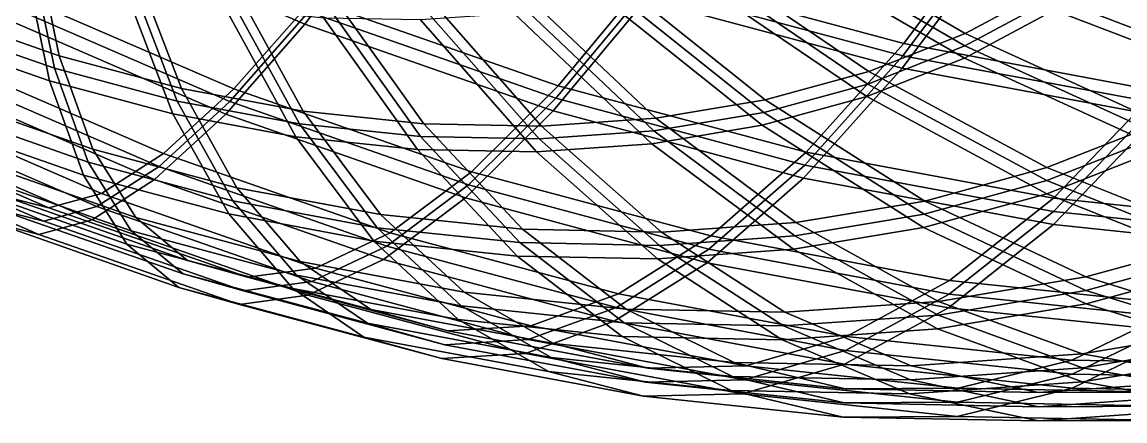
# Model space of a CAD drawing. Extents: x -10 to 10, y -10 to 10.
# Drawn here: x -3.604 to 0.26, y -10.007 to -8.61 of the extents above; entities that cross this region are included whole.
import ezdxf

# ---------------------------------------------------------------- set-up
doc = ezdxf.new("R2010")
doc.units = 0

msp = doc.modelspace()

# ---------------------------------------------------------------- linework, layer by layer
for points in [[(-3.4687, -8.2469, -4.4835), (-3.1879, -7.8397, -5.3366), (-2.3113, -8.2193, -5.216), (-2.6134, -8.6173, -4.3659)], [(-1.0708, -7.978, -5.7707), (-0.1676, -8.2199, -5.5231), (-0.5149, -8.6844, -4.7375), (-1.405, -8.4461, -4.9815)], [(-1.0762, -8.0179, -5.7996), (-0.1684, -8.261, -5.5507), (-0.5175, -8.7279, -4.7612), (-1.4121, -8.4883, -5.0064)], [(-1.0815, -8.058, -5.8286), (-0.1693, -8.3023, -5.5785), (-0.5201, -8.7715, -4.785), (-1.4191, -8.5308, -5.0315)], [(-1.7257, -8.8326, -4.1442), (-2.5875, -8.5317, -4.3225), (-2.2883, -8.1377, -5.1643), (-1.405, -8.4461, -4.9815)], [(-0.299, -8.6495, 4.8914), (0.0125, -8.483, 5.1832), (-0.7281, -8.1183, 5.6978), (-0.981, -8.2534, 5.4608)], [(-3.4343, -8.1651, -4.439), (-2.5875, -8.5317, -4.3225), (-2.8618, -8.8438, -3.4393), (-3.6794, -8.4898, -3.5518)], [(-1.7343, -8.8768, -4.165), (-2.6004, -8.5744, -4.3442), (-2.2998, -8.1784, -5.1901), (-1.4121, -8.4883, -5.0064)], [(-0.3005, -8.6927, 4.9158), (0.0126, -8.5255, 5.2092), (-0.7318, -8.1589, 5.7263), (-0.9859, -8.2947, 5.4882)], [(-3.4737, -8.7279, 3.2534), (-3.5583, -8.3171, 4.1311), (-3.903, -8.1968, 4.0598), (-3.8983, -8.5797, 3.1656)], [(-3.4515, -8.2059, -4.4612), (-2.6004, -8.5744, -4.3442), (-2.8761, -8.888, -3.4565), (-3.6978, -8.5322, -3.5695)], [(-1.743, -8.9212, -4.1858), (-2.6134, -8.6173, -4.3659), (-2.3113, -8.2193, -5.216), (-1.4191, -8.5308, -5.0315)], [(-0.302, -8.7362, 4.9404), (0.0126, -8.5681, 5.2352), (-0.7354, -8.1997, 5.7549), (-0.9908, -8.3362, 5.5156)], [(0.7339, -8.388, -5.2154), (0.3735, -8.8501, -4.4342), (-0.5149, -8.6844, -4.7375), (-0.1676, -8.2199, -5.5231)], [(-3.4911, -8.7715, 3.2697), (-3.5761, -8.3587, 4.1518), (-3.9225, -8.2378, 4.0801), (-3.9178, -8.6226, 3.1814)], [(-3.4687, -8.2469, -4.4835), (-2.6134, -8.6173, -4.3659), (-2.8905, -8.9324, -3.4738), (-3.7163, -8.5749, -3.5874)], [(-0.299, -8.6495, 4.8914), (-0.981, -8.2534, 5.4608), (-1.256, -8.3618, 5.235), (-0.6377, -8.783, 4.6132)], [(0.7375, -8.4299, -5.2414), (0.3754, -8.8944, -4.4564), (-0.5175, -8.7279, -4.7612), (-0.1684, -8.261, -5.5507)], [(-3.5086, -8.8154, 3.286), (-3.594, -8.4005, 4.1725), (-3.9421, -8.279, 4.1005), (-3.9374, -8.6657, 3.1973)], [(-0.3005, -8.6927, 4.9158), (-0.9859, -8.2947, 5.4882), (-1.2622, -8.4036, 5.2612), (-0.6409, -8.8269, 4.6362)], [(0.7412, -8.4721, -5.2677), (0.3773, -8.9388, -4.4787), (-0.5201, -8.7715, -4.785), (-0.1693, -8.3023, -5.5785)], [(0.2936, -8.2852, 5.4861), (0.0125, -8.483, 5.1832), (0.753, -8.7663, 4.6189), (1.0843, -8.5331, 4.9758)], [(-3.4737, -8.7279, 3.2534), (-3.0459, -8.8425, 3.3707), (-3.211, -8.4101, 4.2263), (-3.5583, -8.3171, 4.1311)], [(-0.302, -8.7362, 4.9404), (-0.9908, -8.3362, 5.5156), (-1.2686, -8.4456, 5.2875), (-0.6441, -8.871, 4.6594)], [(0.2951, -8.3266, 5.5135), (0.0126, -8.5255, 5.2092), (0.7568, -8.8101, 4.642), (1.0898, -8.5757, 5.0007)], [(-3.4911, -8.7715, 3.2697), (-3.0611, -8.8867, 3.3875), (-3.2271, -8.4522, 4.2475), (-3.5761, -8.3587, 4.1518)], [(-1.0004, -8.8821, 4.3515), (-0.6377, -8.783, 4.6132), (-1.256, -8.3618, 5.235), (-1.5505, -8.4423, 5.0226)], [(0.2966, -8.3682, 5.5411), (0.0126, -8.5681, 5.2352), (0.7606, -8.8541, 4.6652), (1.0952, -8.6186, 5.0257)], [(-3.5086, -8.8154, 3.286), (-3.0764, -8.9311, 3.4045), (-3.2432, -8.4944, 4.2687), (-3.594, -8.4005, 4.1725)], [(-2.6189, -8.9221, 3.5164), (-2.8644, -8.4747, 4.3447), (-3.211, -8.4101, 4.2263), (-3.0459, -8.8425, 3.3707)], [(-1.0054, -8.9265, 4.3732), (-0.6409, -8.8269, 4.6362), (-1.2622, -8.4036, 5.2612), (-1.5582, -8.4845, 5.0477)], [(-2.632, -8.9667, 3.534), (-2.8787, -8.5171, 4.3664), (-3.2271, -8.4522, 4.2475), (-3.0611, -8.8867, 3.3875)], [(-1.0004, -8.8821, 4.3515), (-1.5505, -8.4423, 5.0226), (-1.8616, -8.4942, 4.8255), (-1.3837, -8.9461, 4.1087)], [(-1.7257, -8.8326, -4.1442), (-1.405, -8.4461, -4.9815), (-0.5149, -8.6844, -4.7375), (-0.8572, -9.0652, -3.9061)], [(-1.0105, -8.9711, 4.3951), (-0.6441, -8.871, 4.6594), (-1.2686, -8.4456, 5.2875), (-1.566, -8.5269, 5.0729)], [(-3.8889, -8.7326, -2.6302), (-3.6794, -8.4898, -3.5518), (-2.8618, -8.8438, -3.4393), (-3.1085, -9.0705, -2.5228)], [(-2.6452, -9.0115, 3.5517), (-2.8931, -8.5597, 4.3882), (-3.2432, -8.4944, 4.2687), (-3.0764, -8.9311, 3.4045)], [(-2.6189, -8.9221, 3.5164), (-2.1968, -8.9662, 3.6891), (-2.5217, -8.5105, 4.4849), (-2.8644, -8.4747, 4.3447)], [(-1.7838, -8.9742, 3.8872), (-1.3837, -8.9461, 4.1087), (-1.8616, -8.4942, 4.8255), (-2.1864, -8.517, 4.6457)], [(-1.0054, -8.9265, 4.3732), (-1.5582, -8.4845, 5.0477), (-1.8709, -8.5367, 4.8496), (-1.3906, -8.9908, 4.1292)], [(-1.7343, -8.8768, -4.165), (-1.4121, -8.4883, -5.0064), (-0.5175, -8.7279, -4.7612), (-0.8615, -9.1105, -3.9257)], [(-0.299, -8.6495, 4.8914), (0.3859, -8.9624, 4.2749), (0.753, -8.7663, 4.6189), (0.0125, -8.483, 5.1832)], [(-3.9084, -8.7762, -2.6433), (-3.6978, -8.5322, -3.5695), (-2.8761, -8.888, -3.4565), (-3.1241, -9.1158, -2.5354)], [(-2.632, -8.9667, 3.534), (-2.2078, -9.011, 3.7076), (-2.5343, -8.5531, 4.5073), (-2.8787, -8.5171, 4.3664)], [(-1.7257, -8.8326, -4.1442), (-2.0298, -9.1343, -3.2671), (-2.8618, -8.8438, -3.4393), (-2.5875, -8.5317, -4.3225)], [(-1.7838, -8.9742, 3.8872), (-2.1864, -8.517, 4.6457), (-2.5217, -8.5105, 4.4849), (-2.1968, -8.9662, 3.6891)], [(-1.7927, -9.019, 3.9067), (-1.3906, -8.9908, 4.1292), (-1.8709, -8.5367, 4.8496), (-2.1973, -8.5596, 4.6689)], [(-1.0105, -8.9711, 4.3951), (-1.566, -8.5269, 5.0729), (-1.8802, -8.5794, 4.8738), (-1.3975, -9.0358, 4.1499)], [(-1.743, -8.9212, -4.1858), (-1.4191, -8.5308, -5.0315), (-0.5201, -8.7715, -4.785), (-0.8658, -9.156, -3.9453)], [(-0.3005, -8.6927, 4.9158), (0.3878, -9.0072, 4.2962), (0.7568, -8.8101, 4.642), (0.0126, -8.5255, 5.2092)], [(-3.9279, -8.8201, -2.6566), (-3.7163, -8.5749, -3.5874), (-2.8905, -8.9324, -3.4738), (-3.1397, -9.1614, -2.5481)], [(-2.6452, -9.0115, 3.5517), (-2.2189, -9.0561, 3.7261), (-2.547, -8.5959, 4.5298), (-2.8931, -8.5597, 4.3882)], [(-1.7343, -8.8768, -4.165), (-2.0399, -9.18, -3.2835), (-2.8761, -8.888, -3.4565), (-2.6004, -8.5744, -4.3442)], [(-1.7927, -9.019, 3.9067), (-2.1973, -8.5596, 4.6689), (-2.5343, -8.5531, 4.5073), (-2.2078, -9.011, 3.7076)], [(-0.302, -8.7362, 4.9404), (0.3898, -9.0522, 4.3177), (0.7606, -8.8541, 4.6652), (0.0126, -8.5681, 5.2352)], [(-3.4737, -8.7279, 3.2534), (-3.8983, -8.5797, 3.1656), (-3.8561, -8.8802, 2.2409), (-3.3558, -9.0549, 2.3444)], [(-1.743, -8.9212, -4.1858), (-2.0501, -9.2259, -3.2999), (-2.8905, -8.9324, -3.4738), (-2.6134, -8.6173, -4.3659)], [(-1.8017, -9.0641, 3.9262), (-2.2083, -8.6024, 4.6923), (-2.547, -8.5959, 4.5298), (-2.2189, -9.0561, 3.7261)], [(-1.8017, -9.0641, 3.9262), (-1.3975, -9.0358, 4.1499), (-1.8802, -8.5794, 4.8738), (-2.2083, -8.6024, 4.6923)], [(-3.4911, -8.7715, 3.2697), (-3.9178, -8.6226, 3.1814), (-3.8754, -8.9246, 2.2521), (-3.3726, -9.1001, 2.3561)], [(-0.299, -8.6495, 4.8914), (-0.6377, -8.783, 4.6132), (-0.0133, -9.1197, 3.947), (0.3859, -8.9624, 4.2749)], [(-3.5086, -8.8154, 3.286), (-3.9374, -8.6657, 3.1973), (-3.8948, -8.9692, 2.2633), (-3.3894, -9.1456, 2.3679)], [(0.0096, -9.2268, -3.6102), (-0.8572, -9.0652, -3.9061), (-0.5149, -8.6844, -4.7375), (0.3735, -8.8501, -4.4342)], [(-0.3005, -8.6927, 4.9158), (-0.6409, -8.8269, 4.6362), (-0.0133, -9.1653, 3.9667), (0.3878, -9.0072, 4.2962)], [(-3.8889, -8.7326, -2.6302), (-3.1085, -9.0705, -2.5228), (-3.3254, -9.21, -1.5821), (-4.0611, -8.8914, -1.6834)], [(-3.4737, -8.7279, 3.2534), (-3.3558, -9.0549, 2.3444), (-2.8516, -9.1899, 2.4826), (-3.0459, -8.8425, 3.3707)], [(0.0097, -9.2729, -3.6283), (-0.8615, -9.1105, -3.9257), (-0.5175, -8.7279, -4.7612), (0.3754, -8.8944, -4.4564)], [(-3.4911, -8.7715, 3.2697), (-3.3726, -9.1001, 2.3561), (-2.8658, -9.2358, 2.4951), (-3.0611, -8.8867, 3.3875)], [(0.0097, -9.3193, -3.6464), (-0.8658, -9.156, -3.9453), (-0.5201, -8.7715, -4.785), (0.3773, -8.9388, -4.4787)], [(-0.302, -8.7362, 4.9404), (-0.6441, -8.871, 4.6594), (-0.0134, -9.2112, 3.9866), (0.3898, -9.0522, 4.3177)], [(-3.9084, -8.7762, -2.6433), (-3.1241, -9.1158, -2.5354), (-3.342, -9.256, -1.59), (-4.0814, -8.9359, -1.6918)], [(-1.0004, -8.8821, 4.3515), (-0.4408, -9.2366, 3.6386), (-0.0133, -9.1197, 3.947), (-0.6377, -8.783, 4.6132)], [(-3.9279, -8.8201, -2.6566), (-3.1397, -9.1614, -2.5481), (-3.3587, -9.3023, -1.598), (-4.1018, -8.9806, -1.7002)], [(-3.5086, -8.8154, 3.286), (-3.3894, -9.1456, 2.3679), (-2.8801, -9.282, 2.5075), (-3.0764, -8.9311, 3.4045)], [(-2.3143, -9.3478, -2.3585), (-3.1085, -9.0705, -2.5228), (-2.8618, -8.8438, -3.4393), (-2.0298, -9.1343, -3.2671)], [(-2.6189, -8.9221, 3.5164), (-3.0459, -8.8425, 3.3707), (-2.8516, -9.1899, 2.4826), (-2.3483, -9.2837, 2.6544)], [(-1.7257, -8.8326, -4.1442), (-0.8572, -9.0652, -3.9061), (-1.1913, -9.3588, -3.0373), (-2.0298, -9.1343, -3.2671)], [(-1.0054, -8.9265, 4.3732), (-0.443, -9.2828, 3.6568), (-0.0133, -9.1653, 3.9667), (-0.6409, -8.8269, 4.6362)], [(-3.2054, -9.2944, 1.4128), (-3.3558, -9.0549, 2.3444), (-3.8561, -8.8802, 2.2409), (-3.7767, -9.0949, 1.2946)], [(-2.3258, -9.3945, -2.3703), (-3.1241, -9.1158, -2.5354), (-2.8761, -8.888, -3.4565), (-2.0399, -9.18, -3.2835)], [(-2.632, -8.9667, 3.534), (-3.0611, -8.8867, 3.3875), (-2.8658, -9.2358, 2.4951), (-2.36, -9.3301, 2.6677)], [(-1.7343, -8.8768, -4.165), (-0.8615, -9.1105, -3.9257), (-1.1972, -9.4056, -3.0524), (-2.0399, -9.18, -3.2835)], [(-1.0004, -8.8821, 4.3515), (-1.3837, -8.9461, 4.1087), (-0.8925, -9.312, 3.3524), (-0.4408, -9.2366, 3.6386)], [(-1.0105, -8.9711, 4.3951), (-0.4452, -9.3292, 3.675), (-0.0134, -9.2112, 3.9866), (-0.6441, -8.871, 4.6594)], [(0.0096, -9.2268, -3.6102), (0.3735, -8.8501, -4.4342), (1.2517, -8.9419, -4.0749), (0.8664, -9.3163, -3.2597)], [(-4.1941, -8.9644, -0.7203), (-4.0611, -8.8914, -1.6834), (-3.3254, -9.21, -1.5821), (-3.5101, -9.2606, -0.6262)], [(-3.2214, -9.3409, 1.4198), (-3.3726, -9.1001, 2.3561), (-3.8754, -8.9246, 2.2521), (-3.7956, -9.1404, 1.301)], [(-2.6189, -8.9221, 3.5164), (-2.3483, -9.2837, 2.6544), (-1.8509, -9.3357, 2.858), (-2.1968, -8.9662, 3.6891)], [(-1.743, -8.9212, -4.1858), (-0.8658, -9.156, -3.9453), (-1.2032, -9.4526, -3.0677), (-2.0501, -9.2259, -3.2999)], [(-1.0054, -8.9265, 4.3732), (-1.3906, -8.9908, 4.1292), (-0.8969, -9.3586, 3.3692), (-0.443, -9.2828, 3.6568)], [(0.0097, -9.2729, -3.6283), (0.3754, -8.8944, -4.4564), (1.258, -8.9866, -4.0953), (0.8708, -9.3629, -3.276)], [(-4.1941, -8.9644, -0.7203), (-3.5101, -9.2606, -0.6262), (-3.6611, -9.2223, 0.3358), (-4.2868, -8.9514, 0.2497)], [(-4.2151, -9.0093, -0.7239), (-4.0814, -8.9359, -1.6918), (-3.342, -9.256, -1.59), (-3.5276, -9.3069, -0.6293)], [(-2.3375, -9.4415, -2.3821), (-3.1397, -9.1614, -2.5481), (-2.8905, -8.9324, -3.4738), (-2.0501, -9.2259, -3.2999)], [(-2.6452, -9.0115, 3.5517), (-3.0764, -8.9311, 3.4045), (-2.8801, -9.282, 2.5075), (-2.3718, -9.3768, 2.681)], [(-1.7838, -8.9742, 3.8872), (-1.364, -9.3451, 3.0914), (-0.8925, -9.312, 3.3524), (-1.3837, -8.9461, 4.1087)], [(1.0671, -9.1888, 3.6171), (0.3859, -8.9624, 4.2749), (-0.0133, -9.1197, 3.947), (0.6113, -9.3685, 3.2427)], [(0.0097, -9.3193, -3.6464), (0.3773, -8.9388, -4.4787), (1.2643, -9.0315, -4.1158), (0.8751, -9.4097, -3.2923)], [(-4.2151, -9.0093, -0.7239), (-3.5276, -9.3069, -0.6293), (-3.6794, -9.2684, 0.3375), (-4.3082, -8.9961, 0.251)], [(-4.2362, -9.0543, -0.7275), (-4.1018, -8.9806, -1.7002), (-3.3587, -9.3023, -1.598), (-3.5453, -9.3535, -0.6324)], [(-3.2376, -9.3876, 1.4269), (-3.3894, -9.1456, 2.3679), (-3.8948, -8.9692, 2.2633), (-3.8146, -9.1861, 1.3075)], [(-2.632, -8.9667, 3.534), (-2.36, -9.3301, 2.6677), (-1.8601, -9.3824, 2.8723), (-2.2078, -9.011, 3.7076)], [(-1.7838, -8.9742, 3.8872), (-2.1968, -8.9662, 3.6891), (-1.8509, -9.3357, 2.858), (-1.364, -9.3451, 3.0914)], [(-1.7927, -9.019, 3.9067), (-1.3709, -9.3918, 3.1069), (-0.8969, -9.3586, 3.3692), (-1.3906, -8.9908, 4.1292)], [(-1.0105, -8.9711, 4.3951), (-1.3975, -9.0358, 4.1499), (-0.9014, -9.4054, 3.386), (-0.4452, -9.3292, 3.675)], [(-4.2362, -9.0543, -0.7275), (-3.5453, -9.3535, -0.6324), (-3.6978, -9.3147, 0.3392), (-4.3298, -9.0411, 0.2522)], [(-2.6452, -9.0115, 3.5517), (-2.3718, -9.3768, 2.681), (-1.8694, -9.4293, 2.8866), (-2.2189, -9.0561, 3.7261)], [(-1.7927, -9.019, 3.9067), (-2.2078, -9.011, 3.7076), (-1.8601, -9.3824, 2.8723), (-1.3709, -9.3918, 3.1069)], [(-1.8017, -9.0641, 3.9262), (-1.3777, -9.4388, 3.1224), (-0.9014, -9.4054, 3.386), (-1.3975, -9.0358, 4.1499)], [(1.0724, -9.2348, 3.6352), (0.3878, -9.0072, 4.2962), (-0.0133, -9.1653, 3.9667), (0.6143, -9.4153, 3.259)], [(-3.2054, -9.2944, 1.4128), (-2.6297, -9.4486, 1.5706), (-2.8516, -9.1899, 2.4826), (-3.3558, -9.0549, 2.3444)], [(-2.3143, -9.3478, -2.3585), (-2.5765, -9.4714, -1.4272), (-3.3254, -9.21, -1.5821), (-3.1085, -9.0705, -2.5228)], [(-1.8017, -9.0641, 3.9262), (-2.2189, -9.0561, 3.7261), (-1.8694, -9.4293, 2.8866), (-1.3777, -9.4388, 3.1224)], [(0.0096, -9.2268, -3.6102), (-0.3544, -9.5149, -2.7516), (-1.1913, -9.3588, -3.0373), (-0.8572, -9.0652, -3.9061)], [(1.0778, -9.2809, 3.6534), (0.3898, -9.0522, 4.3177), (-0.0134, -9.2112, 3.9866), (0.6174, -9.4624, 3.2752)], [(-3.2054, -9.2944, 1.4128), (-3.7767, -9.0949, 1.2946), (-3.6611, -9.2223, 0.3358), (-3.0243, -9.4446, 0.4676)], [(-3.2214, -9.3409, 1.4198), (-2.6428, -9.4958, 1.5785), (-2.8658, -9.2358, 2.4951), (-3.3726, -9.1001, 2.3561)], [(-2.3258, -9.3945, -2.3703), (-2.5894, -9.5188, -1.4343), (-3.342, -9.256, -1.59), (-3.1241, -9.1158, -2.5354)], [(0.0097, -9.2729, -3.6283), (-0.3562, -9.5624, -2.7653), (-1.1972, -9.4056, -3.0524), (-0.8615, -9.1105, -3.9257)], [(0.1231, -9.5019, 2.8905), (0.6113, -9.3685, 3.2427), (-0.0133, -9.1197, 3.947), (-0.4408, -9.2366, 3.6386)], [(-3.2214, -9.3409, 1.4198), (-3.7956, -9.1404, 1.301), (-3.6794, -9.2684, 0.3375), (-3.0394, -9.4918, 0.4699)], [(-3.2376, -9.3876, 1.4269), (-2.656, -9.5433, 1.5864), (-2.8801, -9.282, 2.5075), (-3.3894, -9.1456, 2.3679)], [(-2.3143, -9.3478, -2.3585), (-2.0298, -9.1343, -3.2671), (-1.1913, -9.3588, -3.0373), (-1.5139, -9.5621, -2.1391)], [(0.0097, -9.3193, -3.6464), (-0.358, -9.6102, -2.7792), (-1.2032, -9.4526, -3.0677), (-0.8658, -9.156, -3.9453)], [(-3.2376, -9.3876, 1.4269), (-3.8146, -9.1861, 1.3075), (-3.6978, -9.3147, 0.3392), (-3.0546, -9.5393, 0.4723)], [(-2.3375, -9.4415, -2.3821), (-2.6024, -9.5664, -1.4415), (-3.3587, -9.3023, -1.598), (-3.1397, -9.1614, -2.5481)], [(-2.055, -9.5557, 1.7668), (-2.3483, -9.2837, 2.6544), (-2.8516, -9.1899, 2.4826), (-2.6297, -9.4486, 1.5706)], [(-2.3258, -9.3945, -2.3703), (-2.0399, -9.18, -3.2835), (-1.1972, -9.4056, -3.0524), (-1.5214, -9.6099, -2.1498)], [(0.1237, -9.5494, 2.905), (0.6143, -9.4153, 3.259), (-0.0133, -9.1653, 3.9667), (-0.443, -9.2828, 3.6568)], [(-2.8139, -9.5037, -0.4821), (-3.0243, -9.4446, 0.4676), (-3.6611, -9.2223, 0.3358), (-3.5101, -9.2606, -0.6262)], [(-2.8139, -9.5037, -0.4821), (-3.5101, -9.2606, -0.6262), (-3.3254, -9.21, -1.5821), (-2.5765, -9.4714, -1.4272)], [(-2.0653, -9.6035, 1.7756), (-2.36, -9.3301, 2.6677), (-2.8658, -9.2358, 2.4951), (-2.6428, -9.4958, 1.5785)], [(-2.3375, -9.4415, -2.3821), (-2.0501, -9.2259, -3.2999), (-1.2032, -9.4526, -3.0677), (-1.529, -9.6579, -2.1605)], [(0.1243, -9.5971, 2.9195), (0.6174, -9.4624, 3.2752), (-0.0134, -9.2112, 3.9866), (-0.4452, -9.3292, 3.675)], [(0.0096, -9.2268, -3.6102), (0.8664, -9.3163, -3.2597), (0.4728, -9.6013, -2.4131), (-0.3544, -9.5149, -2.7516)], [(-2.828, -9.5512, -0.4845), (-3.0394, -9.4918, 0.4699), (-3.6794, -9.2684, 0.3375), (-3.5276, -9.3069, -0.6293)], [(-2.828, -9.5512, -0.4845), (-3.5276, -9.3069, -0.6293), (-3.342, -9.256, -1.59), (-2.5894, -9.5188, -1.4343)], [(0.1231, -9.5019, 2.8905), (-0.4408, -9.2366, 3.6386), (-0.8925, -9.312, 3.3524), (-0.3927, -9.588, 2.5638)], [(0.0097, -9.2729, -3.6283), (0.8708, -9.3629, -3.276), (0.4752, -9.6493, -2.4252), (-0.3562, -9.5624, -2.7653)], [(-2.8421, -9.599, -0.487), (-3.5453, -9.3535, -0.6324), (-3.3587, -9.3023, -1.598), (-2.6024, -9.5664, -1.4415)], [(-3.2054, -9.2944, 1.4128), (-3.0243, -9.4446, 0.4676), (-2.3825, -9.6165, 0.6435), (-2.6297, -9.4486, 1.5706)], [(-2.0756, -9.6515, 1.7845), (-2.3718, -9.3768, 2.681), (-2.8801, -9.282, 2.5075), (-2.656, -9.5433, 1.5864)], [(-2.055, -9.5557, 1.7668), (-1.487, -9.6151, 1.9992), (-1.8509, -9.3357, 2.858), (-2.3483, -9.2837, 2.6544)], [(-0.9311, -9.6258, 2.2658), (-0.3927, -9.588, 2.5638), (-0.8925, -9.312, 3.3524), (-1.364, -9.3451, 3.0914)], [(0.1237, -9.5494, 2.905), (-0.443, -9.2828, 3.6568), (-0.8969, -9.3586, 3.3692), (-0.3946, -9.636, 2.5766)], [(-2.8421, -9.599, -0.487), (-3.0546, -9.5393, 0.4723), (-3.6978, -9.3147, 0.3392), (-3.5453, -9.3535, -0.6324)], [(-3.2214, -9.3409, 1.4198), (-3.0394, -9.4918, 0.4699), (-2.3944, -9.6645, 0.6467), (-2.6428, -9.4958, 1.5785)], [(-2.3143, -9.3478, -2.3585), (-1.5139, -9.5621, -2.1391), (-1.8219, -9.6735, -1.2203), (-2.5765, -9.4714, -1.4272)], [(-2.0653, -9.6035, 1.7756), (-1.4944, -9.6631, 2.0092), (-1.8601, -9.3824, 2.8723), (-2.36, -9.3301, 2.6677)], [(-0.9311, -9.6258, 2.2658), (-1.364, -9.3451, 3.0914), (-1.8509, -9.3357, 2.858), (-1.487, -9.6151, 1.9992)], [(0.1243, -9.5971, 2.9195), (-0.4452, -9.3292, 3.675), (-0.9014, -9.4054, 3.386), (-0.3966, -9.6841, 2.5895)], [(0.0097, -9.3193, -3.6464), (0.8751, -9.4097, -3.2923), (0.4776, -9.6975, -2.4373), (-0.358, -9.6102, -2.7792)], [(-3.2376, -9.3876, 1.4269), (-3.0546, -9.5393, 0.4723), (-2.4064, -9.7129, 0.65), (-2.656, -9.5433, 1.5864)], [(-2.0756, -9.6515, 1.7845), (-1.5019, -9.7114, 2.0192), (-1.8694, -9.4293, 2.8866), (-2.3718, -9.3768, 2.681)], [(-0.9358, -9.6739, 2.2771), (-1.3709, -9.3918, 3.1069), (-1.8601, -9.3824, 2.8723), (-1.4944, -9.6631, 2.0092)], [(-0.715, -9.7111, -1.8664), (-1.5139, -9.5621, -2.1391), (-1.1913, -9.3588, -3.0373), (-0.3544, -9.5149, -2.7516)], [(-0.9358, -9.6739, 2.2771), (-0.3946, -9.636, 2.5766), (-0.8969, -9.3586, 3.3692), (-1.3709, -9.3918, 3.1069)], [(0.1231, -9.5019, 2.8905), (0.6858, -9.6759, 2.1148), (1.23, -9.5272, 2.5073), (0.6113, -9.3685, 3.2427)], [(-2.3258, -9.3945, -2.3703), (-1.5214, -9.6099, -2.1498), (-1.831, -9.7219, -1.2264), (-2.5894, -9.5188, -1.4343)], [(-0.9405, -9.7223, 2.2885), (-1.3777, -9.4388, 3.1224), (-1.8694, -9.4293, 2.8866), (-1.5019, -9.7114, 2.0192)], [(-0.7186, -9.7596, -1.8757), (-1.5214, -9.6099, -2.1498), (-1.1972, -9.4056, -3.0524), (-0.3562, -9.5624, -2.7653)], [(-0.9405, -9.7223, 2.2885), (-0.3966, -9.6841, 2.5895), (-0.9014, -9.4054, 3.386), (-1.3777, -9.4388, 3.1224)], [(0.1237, -9.5494, 2.905), (0.6892, -9.7243, 2.1253), (1.2361, -9.5748, 2.5199), (0.6143, -9.4153, 3.259)], [(-2.8139, -9.5037, -0.4821), (-2.1124, -9.6915, -0.2898), (-2.3825, -9.6165, 0.6435), (-3.0243, -9.4446, 0.4676)], [(-2.055, -9.5557, 1.7668), (-2.6297, -9.4486, 1.5706), (-2.3825, -9.6165, 0.6435), (-1.742, -9.7359, 0.8622)], [(-2.3375, -9.4415, -2.3821), (-1.529, -9.6579, -2.1605), (-1.8402, -9.7705, -1.2325), (-2.6024, -9.5664, -1.4415)], [(-0.7222, -9.8084, -1.8851), (-1.529, -9.6579, -2.1605), (-1.2032, -9.4526, -3.0677), (-0.358, -9.6102, -2.7792)], [(0.1243, -9.5971, 2.9195), (0.6927, -9.7729, 2.136), (1.2423, -9.6227, 2.5325), (0.6174, -9.4624, 3.2752)], [(-2.828, -9.5512, -0.4845), (-2.1229, -9.74, -0.2912), (-2.3944, -9.6645, 0.6467), (-3.0394, -9.4918, 0.4699)], [(-2.8139, -9.5037, -0.4821), (-2.5765, -9.4714, -1.4272), (-1.8219, -9.6735, -1.2203), (-2.1124, -9.6915, -0.2898)], [(-2.0653, -9.6035, 1.7756), (-2.6428, -9.4958, 1.5785), (-2.3944, -9.6645, 0.6467), (-1.7507, -9.7846, 0.8665)], [(0.1231, -9.5019, 2.8905), (-0.3927, -9.588, 2.5638), (0.1109, -9.7719, 1.7505), (0.6858, -9.6759, 2.1148)], [(-2.8421, -9.599, -0.487), (-2.1335, -9.7887, -0.2927), (-2.4064, -9.7129, 0.65), (-3.0546, -9.5393, 0.4723)], [(-2.828, -9.5512, -0.4845), (-2.5894, -9.5188, -1.4343), (-1.831, -9.7219, -1.2264), (-2.1229, -9.74, -0.2912)], [(-2.0756, -9.6515, 1.7845), (-2.656, -9.5433, 1.5864), (-2.4064, -9.7129, 0.65), (-1.7595, -9.8335, 0.8708)], [(-0.715, -9.7111, -1.8664), (-0.3544, -9.5149, -2.7516), (0.4728, -9.6013, -2.4131), (0.0746, -9.7935, -1.5433)], [(-2.8421, -9.599, -0.487), (-2.6024, -9.5664, -1.4415), (-1.8402, -9.7705, -1.2325), (-2.1335, -9.7887, -0.2927)], [(-2.055, -9.5557, 1.7668), (-1.742, -9.7359, 0.8622), (-1.1089, -9.802, 1.1212), (-1.487, -9.6151, 1.9992)], [(-0.715, -9.7111, -1.8664), (-1.0687, -9.814, -0.9632), (-1.8219, -9.6735, -1.2203), (-1.5139, -9.5621, -2.1391)], [(-0.7186, -9.7596, -1.8757), (-0.3562, -9.5624, -2.7653), (0.4752, -9.6493, -2.4252), (0.075, -9.8425, -1.551)], [(0.1237, -9.5494, 2.905), (-0.3946, -9.636, 2.5766), (0.1115, -9.8208, 1.7593), (0.6892, -9.7243, 2.1253)], [(-1.4121, -9.8221, -0.0508), (-1.742, -9.7359, 0.8622), (-2.3825, -9.6165, 0.6435), (-2.1124, -9.6915, -0.2898)], [(-2.0653, -9.6035, 1.7756), (-1.7507, -9.7846, 0.8665), (-1.1144, -9.8511, 1.1268), (-1.4944, -9.6631, 2.0092)], [(-0.7186, -9.7596, -1.8757), (-1.0741, -9.863, -0.968), (-1.831, -9.7219, -1.2264), (-1.5214, -9.6099, -2.1498)], [(-0.9311, -9.6258, 2.2658), (-1.487, -9.6151, 1.9992), (-1.1089, -9.802, 1.1212), (-0.4893, -9.814, 1.4184)], [(-0.9311, -9.6258, 2.2658), (-0.4893, -9.814, 1.4184), (0.1109, -9.7719, 1.7505), (-0.3927, -9.588, 2.5638)], [(-0.7222, -9.8084, -1.8851), (-0.358, -9.6102, -2.7792), (0.4776, -9.6975, -2.4373), (0.0754, -9.8917, -1.5587)], [(0.1243, -9.5971, 2.9195), (-0.3966, -9.6841, 2.5895), (0.112, -9.8699, 1.7681), (0.6927, -9.7729, 2.136)], [(0.8474, -9.8085, -1.1727), (0.0746, -9.7935, -1.5433), (0.4728, -9.6013, -2.4131), (1.2824, -9.6169, -2.0249)], [(-2.0756, -9.6515, 1.7845), (-1.7595, -9.8335, 0.8708), (-1.12, -9.9003, 1.1325), (-1.5019, -9.7114, 2.0192)], [(-0.7222, -9.8084, -1.8851), (-1.0795, -9.9123, -0.9729), (-1.8402, -9.7705, -1.2325), (-1.529, -9.6579, -2.1605)], [(-0.9358, -9.6739, 2.2771), (-0.4917, -9.8631, 1.4254), (0.1115, -9.8208, 1.7593), (-0.3946, -9.636, 2.5766)], [(0.8516, -9.8575, -1.1785), (0.075, -9.8425, -1.551), (0.4752, -9.6493, -2.4252), (1.2888, -9.665, -2.035)], [(-1.4192, -9.8712, -0.051), (-1.7507, -9.7846, 0.8665), (-2.3944, -9.6645, 0.6467), (-2.1229, -9.74, -0.2912)], [(-1.4121, -9.8221, -0.0508), (-2.1124, -9.6915, -0.2898), (-1.8219, -9.6735, -1.2203), (-1.0687, -9.814, -0.9632)], [(-0.9358, -9.6739, 2.2771), (-1.4944, -9.6631, 2.0092), (-1.1144, -9.8511, 1.1268), (-0.4917, -9.8631, 1.4254)], [(-0.9405, -9.7223, 2.2885), (-0.4942, -9.9124, 1.4326), (0.112, -9.8699, 1.7681), (-0.3966, -9.6841, 2.5895)], [(0.8559, -9.9068, -1.1844), (0.0754, -9.8917, -1.5587), (0.4776, -9.6975, -2.4373), (1.2952, -9.7133, -2.0452)], [(1.2419, -9.7565, 1.3185), (0.6858, -9.6759, 2.1148), (0.1109, -9.7719, 1.7505), (0.6134, -9.8615, 0.9204)], [(-1.4263, -9.9206, -0.0513), (-1.7595, -9.8335, 0.8708), (-2.4064, -9.7129, 0.65), (-2.1335, -9.7887, -0.2927)], [(-1.4192, -9.8712, -0.051), (-2.1229, -9.74, -0.2912), (-1.831, -9.7219, -1.2264), (-1.0741, -9.863, -0.968)], [(-1.4121, -9.8221, -0.0508), (-0.72, -9.8944, 0.2324), (-1.1089, -9.802, 1.1212), (-1.742, -9.7359, 0.8622)], [(-0.9405, -9.7223, 2.2885), (-1.5019, -9.7114, 2.0192), (-1.12, -9.9003, 1.1325), (-0.4942, -9.9124, 1.4326)], [(-0.715, -9.7111, -1.8664), (0.0746, -9.7935, -1.5433), (-0.3243, -9.8917, -0.6586), (-1.0687, -9.814, -0.9632)], [(1.2481, -9.8053, 1.3251), (0.6892, -9.7243, 2.1253), (0.1115, -9.8208, 1.7593), (0.6165, -9.9108, 0.925)], [(-1.4263, -9.9206, -0.0513), (-2.1335, -9.7887, -0.2927), (-1.8402, -9.7705, -1.2325), (-1.0795, -9.9123, -0.9729)], [(-0.7186, -9.7596, -1.8757), (0.075, -9.8425, -1.551), (-0.3259, -9.9412, -0.6619), (-1.0741, -9.863, -0.968)], [(-0.0427, -9.9075, 0.5573), (0.6134, -9.8615, 0.9204), (0.1109, -9.7719, 1.7505), (-0.4893, -9.814, 1.4184)], [(1.2543, -9.8543, 1.3318), (0.6927, -9.7729, 2.136), (0.112, -9.8699, 1.7681), (0.6196, -9.9603, 0.9296)], [(-1.4192, -9.8712, -0.051), (-0.7236, -9.9439, 0.2336), (-1.1144, -9.8511, 1.1268), (-1.7507, -9.7846, 0.8665)], [(-1.4121, -9.8221, -0.0508), (-1.0687, -9.814, -0.9632), (-0.3243, -9.8917, -0.6586), (-0.72, -9.8944, 0.2324)], [(-0.0427, -9.9075, 0.5573), (-0.4893, -9.814, 1.4184), (-1.1089, -9.802, 1.1212), (-0.72, -9.8944, 0.2324)], [(-0.7222, -9.8084, -1.8851), (0.0754, -9.8917, -1.5587), (-0.3275, -9.9909, -0.6652), (-1.0795, -9.9123, -0.9729)], [(0.8474, -9.8085, -1.1727), (0.4043, -9.9058, -0.3092), (-0.3243, -9.8917, -0.6586), (0.0746, -9.7935, -1.5433)], [(-1.4263, -9.9206, -0.0513), (-0.7272, -9.9936, 0.2348), (-1.12, -9.9003, 1.1325), (-1.7595, -9.8335, 0.8708)], [(-0.0429, -9.957, 0.56), (-0.4917, -9.8631, 1.4254), (-1.1144, -9.8511, 1.1268), (-0.7236, -9.9439, 0.2336)], [(-0.0429, -9.957, 0.56), (0.6165, -9.9108, 0.925), (0.1115, -9.8208, 1.7593), (-0.4917, -9.8631, 1.4254)], [(0.8516, -9.8575, -1.1785), (0.4063, -9.9553, -0.3108), (-0.3259, -9.9412, -0.6619), (0.075, -9.8425, -1.551)], [(-1.4192, -9.8712, -0.051), (-1.0741, -9.863, -0.968), (-0.3259, -9.9412, -0.6619), (-0.7236, -9.9439, 0.2336)], [(-0.0427, -9.9075, 0.5573), (-0.72, -9.8944, 0.2324), (-0.3243, -9.8917, -0.6586), (0.4043, -9.9058, -0.3092)], [(-0.0431, -10.0068, 0.5628), (0.6196, -9.9603, 0.9296), (0.112, -9.8699, 1.7681), (-0.4942, -9.9124, 1.4326)], [(0.8559, -9.9068, -1.1844), (0.4084, -10.0051, -0.3123), (-0.3275, -9.9909, -0.6652), (0.0754, -9.8917, -1.5587)], [(-0.0427, -9.9075, 0.5573), (0.4043, -9.9058, -0.3092), (1.1101, -9.8563, 0.0814), (0.6134, -9.8615, 0.9204)], [(-1.4263, -9.9206, -0.0513), (-1.0795, -9.9123, -0.9729), (-0.3275, -9.9909, -0.6652), (-0.7272, -9.9936, 0.2348)], [(-0.0431, -10.0068, 0.5628), (-0.4942, -9.9124, 1.4326), (-1.12, -9.9003, 1.1325), (-0.7272, -9.9936, 0.2348)], [(-0.0429, -9.957, 0.56), (0.4063, -9.9553, -0.3108), (1.1156, -9.9056, 0.0818), (0.6165, -9.9108, 0.925)], [(-0.0429, -9.957, 0.56), (-0.7236, -9.9439, 0.2336), (-0.3259, -9.9412, -0.6619), (0.4063, -9.9553, -0.3108)], [(-0.0431, -10.0068, 0.5628), (0.4084, -10.0051, -0.3123), (1.1212, -9.9551, 0.0822), (0.6196, -9.9603, 0.9296)], [(-0.0431, -10.0068, 0.5628), (-0.7272, -9.9936, 0.2348), (-0.3275, -9.9909, -0.6652), (0.4084, -10.0051, -0.3123)]]:
    msp.add_3dface(points)

doc.saveas('drawing.dxf')
